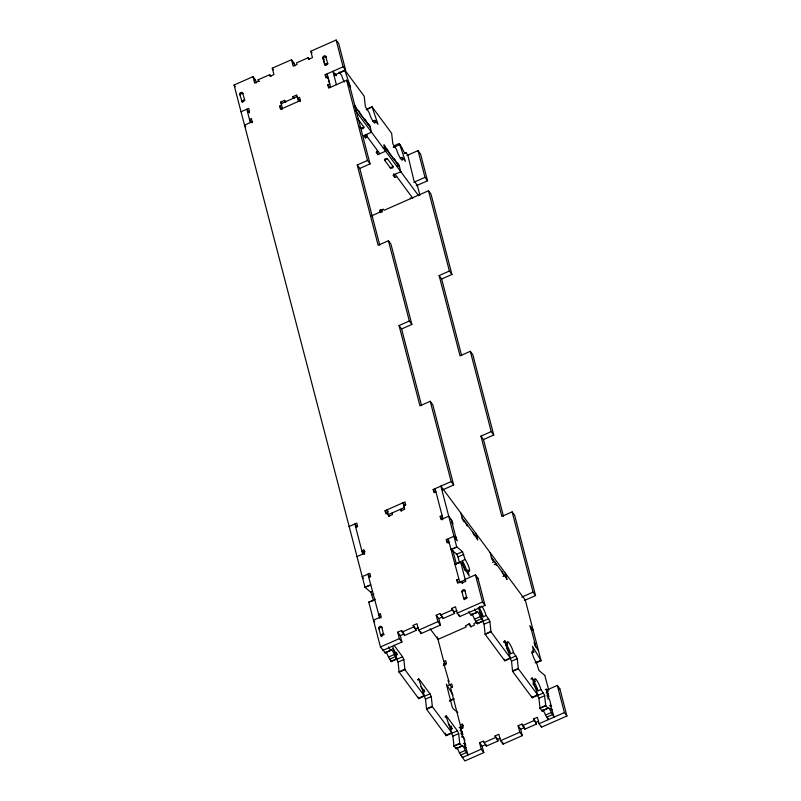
<?xml version="1.0" encoding="UTF-8"?>
<svg xmlns="http://www.w3.org/2000/svg" width="801" height="801" viewBox="0 0 801 801"><rect width="100%" height="100%" fill="white"/><g stroke="black" fill="none" stroke-linecap="round" stroke-linejoin="round"><path stroke-width="1.2" d="M418.583 678.667L424.51 696.119L418.733 698.662L399.138 672.189L404.926 669.666L424.51 696.119M365.026 587.373L234.062 85.006L253.006 76.666L255.539 80.09L256.27 82.893M253.006 76.666L254.678 83.094L258.533 81.392L258.112 79.79L269.667 74.693L270.087 76.305L273.932 74.603L272.26 68.185L291.524 59.705L294.057 63.119L294.788 65.932M291.524 59.705L293.196 66.123L297.051 64.43L296.63 62.818L308.185 57.732L308.605 59.334L312.46 57.642L310.778 51.224L336.14 40.05L338.673 43.474L345.642 70.228L334.407 75.174M254.348 80.611L255.539 80.09M292.856 63.649L294.057 63.119M239.739 94.438L242.633 93.166M325.827 56.521L322.933 57.802L325.256 65.372M324.675 64.491L327.569 63.219L325.717 56.35A1.212 0.911 -36.5 0 0 325.326 55.89L324.695 55.8A1.912 1.432 -36.5 0 0 323.264 56.481L322.923 56.951A1.212 0.911 -36.5 0 0 322.823 57.622L324.625 64.511A1.612 1.202 -36.5 0 0 326.377 65.081A1.612 1.202 -36.5 0 0 327.509 63.239L327.989 63.88M241.031 111.77L248.741 108.375L249.572 111.589L247.649 112.43M370.042 163.885L367.509 160.47L357.236 164.996L359.769 168.41L370.042 163.885L349.126 83.604L346.593 80.19L328.62 88.11L327.789 84.896L329.712 84.045L327.899 77.086L325.977 77.937L325.136 74.723L343.108 66.813L345.642 70.228M339.013 72.861L344.73 70.148M282.403 108.465L280.74 102.037L284.595 100.345L285.857 102.047M293.356 98.273L292.936 96.661L296.791 94.969L298.443 101.397M281.141 103.649L297.191 96.581M300.155 101.597L297.622 98.183L299.554 97.332L300.385 100.546L280.49 109.306L279.649 106.092L281.572 105.251M366.277 109.387L372.054 106.833L391.639 133.286L392.8 143.719L396.645 149.757A7.149 1.362 66.2 0 0 400.85 158.908A7.149 1.362 66.2 0 0 402.272 157.356L405.426 161.301L399.629 144.37C398.638 141.326 385.862 152.701 399.629 144.37M366.427 109.887L372.065 106.863M372.926 121.181L374.848 120.33L378.012 124.255L372.205 107.344M359.879 126.868L360.941 128.3L363.884 126.999L358.197 119.419A1.612 1.021 -14.6 0 0 357.616 119.059M371.554 132.185L363.794 135.599L365.486 137.882L367.409 137.031L366.778 134.628M383.719 147.895L385.641 147.044L386.062 148.646L387.464 150.548L387.043 148.946L389.156 152.831L394.783 160.43L394.362 158.818L397.877 164.606L397.456 163.004L399.148 165.276L400.76 171.724M378.102 151.479L376.18 152.32L377.862 154.603L385.621 151.189L383.949 144.761L385.641 147.044M384.63 160.19L387.524 158.918L393.151 166.518L390.257 167.789L384.57 160.21A1.612 1.021 -14.6 0 1 385.381 158.718A1.612 1.021 -14.6 0 1 387.464 158.938M404.105 153.562L406.027 152.721L407.809 155.124L413.937 180.746L417.311 185.301L419.924 195.334M400.35 158.208L402.272 157.356M406.928 155.514L418.022 150.628L420.555 154.042L427.534 180.806L416.29 185.752M397.226 166.127L399.148 165.276M400.82 171.704L393.061 175.119L394.753 177.401L396.675 176.55M413.767 182.328L425.001 177.381L427.534 180.806M371.213 215.99L382.277 211.114L381.857 209.512M451.924 274.463L449.391 271.038L439.118 275.564L441.651 278.988L451.924 274.463L431.018 194.182L428.485 190.758L384.18 210.273L383.339 209.131L379.484 210.833L380.835 212.655M411.864 324.445L409.331 321.021L399.058 325.546L401.591 328.971L411.864 324.445L390.948 244.165L388.415 240.741L378.142 245.266L357.236 164.996M493.746 435.013L491.213 431.599L480.94 436.124L483.474 439.539L493.746 435.013L472.84 354.743L470.307 351.319L460.034 355.844L439.118 275.564M442.452 489.952L453.686 484.995L432.77 404.725L430.237 401.301L419.964 405.827L399.058 325.546M349.076 526.537L356.775 523.143L357.616 526.357L355.694 527.208M387.804 513.061L385.882 513.912L385.041 510.698L404.946 501.937L405.777 505.141L403.854 505.992M435.934 491.864L434.012 492.705L433.171 489.501L451.153 481.581L453.686 484.995M404.255 507.604L388.205 514.673L389.556 516.495M365.046 551.749L363.784 550.037L361.862 550.888L364.395 554.312L363.774 551.939M452.094 522.843L452.935 523.984L452.094 520.77L448.72 516.204L441.021 519.599L440.18 516.395L442.102 515.544M356.916 556.645L364.625 553.251L363.784 550.037M449.011 542.037L447.078 542.878L446.247 539.674L453.947 536.28L457.321 540.835L455.649 536.49M524.335 600.52L535.569 595.574L514.663 515.293L512.129 511.879L501.857 516.395L480.94 436.124M368.76 577.381L370.683 576.53L369.852 573.316L362.142 576.71L363.494 578.542M364.866 587.173L370.803 584.83L365.096 587.433L370.873 592.319L373.296 599.919A7.149 1.362 66.2 0 1 373.506 600.209M456.83 546.933L451.053 549.476M370.713 592.089L372.635 591.238M462.517 551.649L456.9 547.003L451.123 549.546L456.74 554.202L462.517 551.649L465.101 559.478A7.149 1.362 66.2 0 1 469.306 568.63A7.149 1.362 66.2 0 1 467.884 570.182L465.962 571.033M371.974 594.833L373.897 593.982M459.504 562.743L458.002 556.945L463.779 554.402M373.296 599.919L375.218 599.068M464.69 570.272L462.207 560.75L465.101 559.478M368.75 602.082L374.788 599.929L368.77 602.102L380.445 646.958L385.281 652.865A4.285 0.821 66.2 0 1 385.271 652.364M460.815 562.042L454.778 564.194L460.815 562.042L469.206 576.099L467.884 570.182M492.545 562.442L494.477 561.601L496.58 565.486L496.159 563.874L494.237 564.725M465.701 580.335L465.271 579.764L457.571 583.158L456.73 579.944L458.663 579.093M465.171 579.373L475.444 574.848L477.977 578.272L485.046 605.416L459.694 616.59L457.161 613.165L455.489 606.747L451.634 608.44L454.588 613.466L443.033 618.552L440.079 613.526L436.225 615.228L437.897 621.646L440.43 625.07L421.176 633.551L418.643 630.137L416.971 623.709L413.116 625.411L416.069 630.437L404.505 635.523L401.561 630.497L397.707 632.189L399.379 638.617L401.912 642.032L382.978 650.372L382.728 649.441M476.695 578.843L477.977 578.272M502.958 576.5L504.88 575.659L506.993 579.544L505.321 573.115M466.572 597.085L463.679 598.367L464.52 599.629M401.982 632.099L413.536 627.013M440.5 615.138L452.054 610.042M397.707 632.189L400.24 635.614L404.094 633.911L401.561 630.497M413.116 625.411L415.649 628.825L418.533 627.553M436.225 615.228L438.758 618.642L442.613 616.95L440.079 613.526M451.634 608.44L454.167 611.864L457.061 610.592M380.445 646.958L399.379 638.617M418.643 630.137L437.897 621.646M457.161 613.165L482.522 602.002L485.046 605.416M384.75 652.785L391.048 650.242A4.285 0.821 66.2 0 1 392.079 650.252A4.285 0.821 66.2 0 1 394.232 654.537L397.086 659.093L391.309 661.636L388.455 657.08A4.285 0.821 66.2 0 0 385.952 652.364M468.755 611.553L470.778 614.888L477.086 612.425A4.285 0.821 66.2 0 1 478.107 612.354A4.285 0.821 66.2 0 1 480.26 616.65L483.113 621.196L477.336 623.739L474.482 619.193A4.285 0.821 66.2 0 0 472.21 614.747M385.281 652.865L391.048 650.242M470.778 614.888L477.086 612.425M521.801 597.105L533.035 592.149L535.569 595.574M388.455 657.08L394.232 654.537M474.482 619.193L480.26 616.65M395.243 655.508L397.166 654.657A7.499 1.432 66.2 0 0 396.455 652.384M479.499 611.784L483.193 616.77L486.087 615.498L488.69 619.023L489.882 621.656L490.953 631.779L510.537 658.232L504.76 660.775L485.176 634.322L490.863 631.368M467.764 624.48L469.686 623.639M389.526 659.233L395.304 656.68M475.554 621.336L481.331 618.793M477.086 622.167L473.962 623.548L474.372 625.15L470.527 626.843L469.967 624.71M391.309 661.636L391.158 661.125L396.936 658.582L392.63 646.487M477.336 623.739L482.963 620.695L478.297 607.589M396.024 658.282L396.815 659.353L402.593 656.8L403.854 659.553L404.926 669.666M482.683 621.246L488.62 618.913M399.128 672.159L398.077 662.097L403.854 659.553M485.086 633.911L484.104 624.199L489.882 621.656M399.058 671.809L404.835 669.256M485.176 634.322L490.953 631.779M437.366 636.975L443.744 661.466L445.666 660.615L446.507 663.829L443.203 665.281M417.952 679.488L419.033 679.018L430.187 694.087L431.278 696.58L432.35 706.702L451.784 732.675L445.997 735.188L446.157 735.688L457.431 730.862L458.693 733.606L459.764 743.728L462.067 746.212A4.285 0.821 66.2 0 1 463.098 746.142A4.285 0.821 66.2 0 1 465.251 750.437L468.104 754.983L464.47 743.138L463.389 743.618M503.979 641.601L505.061 641.12L507.594 644.545A7.499 1.432 66.2 0 1 509.086 642.913A7.499 1.432 66.2 0 1 513.501 652.525L517.236 658.442L518.377 668.805L537.962 695.258L532.014 677.816L535.018 681.571A7.499 1.432 66.2 0 1 536.51 679.939A7.499 1.432 66.2 0 1 540.925 689.551L544.46 694.918L545.791 705.841L548.094 708.244A4.285 0.821 66.2 0 1 549.126 708.254A4.285 0.821 66.2 0 1 551.278 712.55L554.132 717.095L550.497 705.25L549.416 705.731M417.531 679.959L418.613 679.478M503.559 642.062C505.181 642.692 504.029 639.929 505.061 641.12M505.671 645.396L507.594 644.545M422.668 692.535L424.59 691.684A7.499 1.432 66.2 0 0 423.869 689.411M506.923 648.81L510.617 653.796L513.501 652.525M418.733 698.662L418.573 698.152L424.35 695.608M504.76 660.775L510.377 657.721L504.64 641.591M448.43 685.346L451.734 683.894L452.565 687.108L450.643 687.949L460.295 725.015L462.828 728.439M423.288 695.098L424.23 696.379L430.007 693.836M509.786 657.841L510.257 658.492L516.034 655.939M446.157 735.688L426.573 709.245L425.501 699.123L431.278 696.58M543.458 692.975L532.184 697.801L512.59 671.358L511.519 661.236L517.296 658.692M531.834 653.045L533.756 652.194L532.465 646.287L541.096 660.735L536.28 662.858M426.482 708.835L432.26 706.292M512.51 670.938L518.287 668.394M426.573 709.245L432.35 706.702M512.59 671.358L518.377 668.805M449.992 700.354L453.847 698.652M535.058 662.888L540.835 660.344M449.291 701.165L454.107 699.053M445.376 716.525L446.457 716.044L457.431 730.862M531.403 678.627L532.485 678.157M444.945 716.985C446.517 717.686 445.476 714.842 446.457 716.044M530.973 679.098L532.064 678.617M533.096 682.422L535.018 681.571M460.295 725.015L462.227 724.164L463.489 725.876M450.082 729.561L452.014 728.71A7.499 1.432 66.2 0 0 451.113 725.956M532.865 683.844L538.042 690.822L540.925 689.551M459.203 727.558L460.295 727.088L461.556 728.8M545.231 689.671L546.312 689.2L548.214 691.764M456.97 748.264A4.285 0.821 66.2 0 1 459.474 752.98L464.86 760.95L483.794 752.61L481.261 749.185L479.589 742.767L483.444 741.065L486.397 746.091L497.952 741.005L494.998 735.979L498.853 734.287L500.525 740.705L503.058 744.129L522.312 735.638L519.789 732.224L518.107 725.796L521.962 724.104L524.915 729.13L536.47 724.044L533.516 719.018L537.371 717.316L539.043 723.744L541.576 727.158L566.938 715.994L559.869 688.85L557.336 685.426L547.063 689.951L547.574 691.944L546.612 692.364M460.175 728.65L463.058 727.378L462.227 724.164M532.184 697.801L532.024 697.291L537.811 694.787M460.044 730.772L461.126 730.302L461.967 731.433L462.738 734.377L461.656 734.857M546.072 692.885L547.153 692.404L547.994 693.546L548.765 696.49L547.323 697.13M460.885 731.914L461.967 731.433M546.913 694.026L547.994 693.546M558.577 689.411L559.869 688.85M456.58 747.974A4.285 0.821 66.2 0 0 456.29 748.685L453.987 746.272L452.915 736.149L458.693 733.606M548.094 708.244L542.207 711.148L540.014 708.384L538.943 698.262L544.72 695.719M460.805 733.716L461.897 733.245L462.738 734.377M546.833 695.829L547.924 695.348L548.765 696.49M461.646 736.93L462.728 736.449L464.21 738.442M547.674 699.043L548.755 698.562L549.596 699.704L551.338 706.392L550.497 705.25M453.907 745.861L459.684 743.318M539.934 707.974L545.711 705.431M453.987 746.272L459.764 743.728M540.014 708.384L545.791 705.841M455.769 748.675L461.546 746.132M541.796 710.787L547.574 708.244M456.29 748.685L462.067 746.212M464.23 746.832L465.311 746.352M550.247 708.935L551.338 708.464M465.071 747.974L466.152 747.493M551.098 710.076L552.179 709.606M459.474 752.98L465.251 750.437M547.984 718.237L548.355 719.638L545.501 715.093L551.278 712.55M483.864 742.677L495.418 737.581M522.382 725.706L533.937 720.62M460.545 755.123L466.322 752.58M546.572 717.235L552.35 714.692M479.589 742.767L482.122 746.182L485.977 744.489L486.397 746.091M494.998 735.979L497.531 739.403L500.184 738.232M518.107 725.796L520.64 729.22L524.255 727.628M533.516 719.018L536.049 722.432L538.703 721.27M481.261 749.185L462.327 757.526L462.087 756.595M500.525 740.705L519.789 732.224M539.043 723.744L564.405 712.57L566.938 715.994M381.616 635.734L380.986 635.644A1.212 0.911 -36.5 0 1 380.595 635.183L378.803 628.294A1.612 1.202 -36.5 0 1 379.934 626.452A1.612 1.202 -36.5 0 1 381.687 627.023L382.167 627.664M544.75 675.383L538.963 670.477L536.55 662.898A7.149 1.362 66.2 0 1 532.345 653.746A7.149 1.362 66.2 0 1 533.756 652.194M457.792 712.5L453.106 708.625L452.185 706.862L446.397 684.174L452.965 695.068M544.81 675.443L548.745 690.132M406.027 152.721L405.516 152.711A4.285 0.821 66.2 0 1 404.475 152.701A4.285 0.821 66.2 0 1 402.332 148.415L399.479 143.87M476.555 612.344L474.532 609M344.63 69.807L364.215 96.25L365.356 106.623L369.221 112.731A7.149 1.362 66.2 0 0 373.436 121.882A7.149 1.362 66.2 0 0 374.848 120.33M339.133 72.09L341.807 75.705A7.149 1.362 66.2 0 0 344.34 82.092M348.765 85.106L350.578 87.249L344.79 70.318M325.717 56.35L326.347 57.211M322.823 57.622L324.285 59.624M355.053 106.873L370.242 127.389M384.31 146.393L399.509 166.908M418.583 195.684L356.305 111.689L354.683 105.241L356.795 109.126L359.469 111.699L359.889 113.311L365.516 120.911L365.096 119.299L368.61 125.086L368.19 123.484L369.882 125.767L371.494 132.215M310.778 51.224L312.05 52.926M325.136 74.723L327.669 78.148M365.777 134.728L379.844 153.732M395.043 174.248L412.805 198.227M308.185 57.732L309.456 59.444M327.789 84.896L329.682 87.459M380.145 209.612L382.047 212.175M272.26 68.185L273.531 69.897M292.936 96.661L294.207 98.373M269.667 74.693L270.928 76.405M280.74 102.037L282.002 103.75M279.649 106.092L282.182 109.517M258.112 79.79L259.374 81.502M242.272 102.198L239.689 94.238A1.212 0.911 -36.5 0 1 239.789 93.567L240.13 93.096A1.912 1.432 -36.5 0 1 241.562 92.425L242.192 92.505A1.212 0.911 -36.5 0 1 242.583 92.966L243.053 93.607M234.062 85.006L235.334 86.718M244.846 100.495L242.583 92.966M239.689 94.238L240.17 94.888M249.511 112.871L246.818 109.226L250.302 122.603M251.995 122.813L249.461 119.389L251.384 118.548L252.225 121.752L244.525 125.146L245.787 126.858M462.117 517.897L477.306 538.422M491.373 557.416L506.572 577.932M433.171 489.501L435.073 492.064M533.136 630.207L529.761 625.641L531.443 629.997M534.998 643.644L534.157 642.502L534.988 645.716L538.362 650.272M440.18 516.395L442.713 519.809M446.247 539.674L448.78 543.088M462.688 583.168L461.426 581.456L461.847 583.068L465.691 581.366L460.555 561.651M405.026 505.521L403.003 502.788L404.685 509.206L400.84 510.898L400.42 509.296L401.681 511.008M479.539 606.657L480.179 607.518A7.499 1.432 66.2 0 1 479.989 606.737M459.924 582.878L448.17 538.823M465.301 591.038L464.83 590.397A1.612 1.202 -36.5 0 0 463.068 589.836A1.612 1.202 -36.5 0 0 461.937 591.669L463.729 598.557A1.212 0.911 -36.5 0 0 464.119 599.018L464.75 599.118A1.912 1.432 -36.5 0 0 466.182 598.427L466.522 597.967A1.212 0.911 -36.5 0 0 466.623 597.286L464.83 590.397L461.937 591.669L462.407 592.309M456.73 579.944L458.633 582.507M466.623 597.286L467.093 597.926M537.05 694.657L538.943 698.262M388.305 511.679L386.953 509.857L388.635 516.275L392.49 514.572L392.069 512.97M471.278 626.843L469.246 624.109L465.391 625.801L466.242 626.943L437.997 639.388L430.117 628.745M385.041 510.698L387.574 514.122M521.962 724.104L524.495 727.528M357.076 526.988L354.853 523.994L362.693 554.102M443.744 661.466L445.646 664.029M445.086 665.361L443.734 663.528L448.971 681.531L448.129 680.389L448.96 683.603L451.664 687.248M369.952 576.9L367.919 574.167L379.674 618.222M380.946 617.861L378.412 614.437L380.335 613.596L381.176 616.8L373.466 620.194L374.738 621.906M393.992 645.195L402.593 656.8M384.12 634.762L383.429 633.711L380.545 634.983L381.807 636.695M464.47 743.138L465.842 745.12M379.274 628.935L378.803 628.294L381.687 627.023L383.479 633.901A1.212 0.911 -36.5 0 1 383.389 634.582L383.048 635.053A1.912 1.432 -36.5 0 1 381.616 635.724M392.74 648.67L397.166 654.657M420.895 686.697L424.59 691.684M448.32 723.724L452.014 728.71M380.595 635.183L381.546 636.465M390.528 650.232L388.505 646.898M451.343 732.975L452.915 736.149M510.257 658.492L511.519 661.236M424.23 696.379L425.501 699.123M456.74 554.202L458.002 556.945M482.843 621.456L484.104 624.199M396.815 659.353L398.077 662.097M531.664 696.289L532.024 697.291M504.24 659.253L504.64 660.364M476.825 622.227L477.216 623.338M446.037 716.505L451.774 732.635M445.276 733.165L446.007 735.218M418.222 697.15L418.573 698.152M390.798 660.114L391.158 661.125M418.022 150.628L425.001 177.381M428.485 190.758L449.391 271.038M470.307 351.319L491.213 431.599M512.129 511.879L533.035 592.149M557.336 685.426L564.405 712.57M441.651 278.988L461.626 355.664M483.474 439.539L503.449 516.224M541.096 660.735L525.296 600.099L440.88 486.107L456.67 546.743M530.602 626.783L535.829 646.848M546.312 689.2L547.153 692.404M547.924 695.348L548.755 698.562M410.292 197.877L410.502 198.678M503.479 573.756L503.899 575.358L501.786 571.473M541.346 726.257L541.576 727.158M393.812 173.787L394.753 177.401M536.049 722.432L536.47 724.044M493.066 559.699L493.486 561.301L491.794 559.018L490.122 552.6M376.921 150.989L377.862 154.603M476.054 533.606L477.726 540.024L475.624 536.139M474.212 534.237L474.633 535.849L472.52 531.954M524.545 727.729L524.915 729.13M520.64 729.22L522.312 735.638M466.893 524.355L467.313 525.967L465.211 522.082M364.855 135.479L365.486 137.882M463.799 520.179L464.22 521.781L462.527 519.509L460.855 513.081M381.516 210.162L381.676 210.763M336.14 40.05L343.108 66.813M346.593 80.19L367.509 160.47M388.415 240.741L409.331 321.021M430.237 401.301L451.153 481.581M475.444 574.848L482.522 602.002M335.719 73.732L336.27 75.865L332.896 71.309L336.38 84.686M359.769 168.41L379.744 245.096M401.591 328.971L421.566 405.646M451.253 519.629L456.48 539.694M452.785 550.237L456.52 564.585M502.507 742.016L502.668 742.617M502.748 742.917L503.058 744.129M327.118 73.852L330.603 87.229M435.103 488.65L442.943 518.758M497.531 739.403L497.952 741.005M459.223 614.778L459.373 615.378M459.454 615.679L459.694 616.59M454.167 611.864L454.588 613.466M482.122 746.182L483.794 752.61M442.663 617.15L443.033 618.552M438.758 618.642L440.43 625.07M299.684 99.795L299.944 100.796M460.295 727.088L461.126 730.302M461.897 733.245L462.728 736.449M284.595 100.345L285.006 101.947M420.625 631.448L421.176 633.551M415.649 628.825L416.069 630.437M404.275 634.622L404.505 635.523M400.24 635.614L401.912 642.032M251.654 121.512L251.884 122.373M464.57 745.911A1.912 1.432 -36.5 0 0 464.93 745.621L465.271 745.15A1.212 0.911 -36.5 0 0 465.371 744.479L463.569 737.591A1.612 1.202 -36.5 0 0 462.227 736.9M464.76 740.314A1.612 1.202 -36.5 0 1 465.051 740.284M542.317 710.787A4.285 0.821 66.2 0 1 543.348 710.797A4.285 0.821 66.2 0 1 545.501 715.093M481.771 606.037A7.499 1.432 66.2 0 1 486.087 615.498M471.298 614.898A4.285 0.821 66.2 0 1 471.589 614.187M479.108 607.629A7.499 1.432 66.2 0 1 483.193 616.77M506.312 644.334A7.499 1.432 66.2 0 1 510.617 653.796M533.957 681.681A7.499 1.432 66.2 0 1 538.042 690.822M462.207 560.75A7.149 1.362 66.2 0 1 466.723 571.433M393.091 166.538A1.612 1.021 -14.6 0 1 392.28 168.03A1.612 1.021 -14.6 0 1 390.197 167.809M363.824 127.019A1.612 1.021 -14.6 0 1 363.013 128.51A1.612 1.021 -14.6 0 1 360.941 128.3M244.375 99.855L241.481 101.126A1.612 1.202 -36.5 0 0 243.244 101.697A1.612 1.202 -36.5 0 0 244.375 99.855"/></g></svg>
